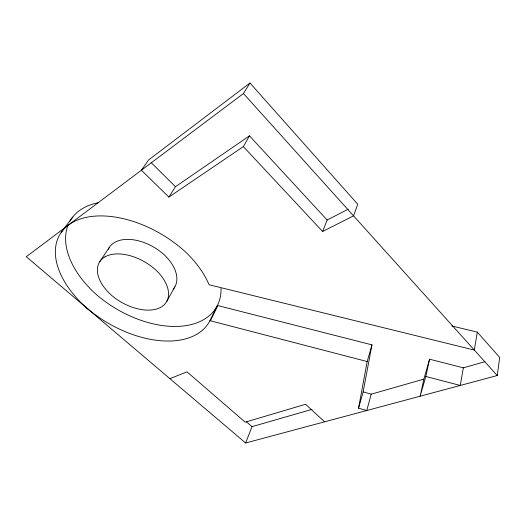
<?xml version="1.0" encoding="UTF-8"?>
<svg xmlns="http://www.w3.org/2000/svg" width="526" height="526" viewBox="0 0 526 526"><rect width="100%" height="100%" fill="white"/><g stroke="black" fill="none" stroke-linecap="round" stroke-linejoin="round"><path stroke-width="0.79" d="M322.609 231.486L327.159 220.052L249.482 135.833L243.354 146.59L322.609 231.486L353.538 215.844L357.759 204.233L249.975 83.009L243.453 93.523L26.3 256.721L245.635 442.991L497.248 375.538L499.7 357.443L477.306 332.123L451.768 325.969M477.306 332.123L474.32 350.066L209.269 284.796L208.684 283.849A87.757 52.153 30.8 0 0 186.283 252.684A87.645 52.067 30.7 0 0 72.871 222.209A87.645 52.067 30.7 0 0 86.369 307.684L88.21 309.301M463.347 367.832L460.257 385.453L425.836 376.478L429.571 359.199L463.347 367.832L485.005 361.645M429.571 359.199L423.871 379.115L371.211 394.171L366.76 410.517L358.548 408.163L367.168 361.546L371.961 344.852L217.37 305.461L209.309 321.807A87.757 52.153 30.8 0 1 86.369 307.684M358.548 408.163L363.137 391.89L371.961 344.852M423.871 379.115L420.149 396.203L425.836 376.478M245.635 442.991L252.007 426.658L312.017 409.373M210.407 320.781L217.849 305.586M166.63 301.622L174.875 286.795M249.975 83.009L148.549 160.016L141.402 170.22L168.885 197.105L175.487 186.697L249.482 135.833M99.769 261.646L109.375 247.338M61.2 232.439L72.713 217.067M168.885 197.105L243.354 146.59M327.159 220.052L348.291 209.131M169.891 378.661L187.006 371.849L245.215 422.181L305.553 404.264L324.627 421.813M209.913 320.656L367.168 361.546M363.137 391.89L371.211 394.171M246.457 421.852L252.007 426.658M151.409 162.856L175.487 186.697M243.453 93.523L497.248 375.538M221.058 288.373A86.126 52.685 31.1 0 1 217.527 305.172L216.765 306.625A86.126 52.685 31.1 0 1 95.436 293.732A86.021 52.6 31 0 1 68.222 224.76M69.919 221.255A86.021 52.6 31 0 1 98.579 202.694M173.192 289.155A38.839 23.677 31 0 0 164.783 255.32A38.786 23.644 31 0 0 108.284 249.298M104.904 256.912A39.516 23.394 30.7 0 0 111.9 295.625A39.568 23.433 30.7 0 0 161.009 307.145A39.568 23.433 30.7 0 0 155.998 270.167A39.516 23.394 30.7 0 0 104.904 256.912"/></g></svg>
